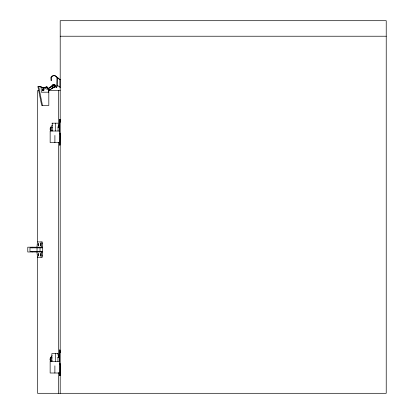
<?xml version="1.0" encoding="UTF-8"?>
<svg xmlns="http://www.w3.org/2000/svg" width="414" height="414" viewBox="0 0 414 414"><rect width="100%" height="100%" fill="white"/><g stroke="black" fill="none" stroke-linecap="round" stroke-linejoin="round"><path stroke-width="0.62" d="M59.456 131.005L59.476 119.501L59.554 121.581M59.45 361.391L59.466 349.892L59.487 352.107L59.564 351.403M59.6 133.934L59.6 133.106M59.59 364.325L59.59 363.497M60.216 133.106L60.097 145.107M60.206 363.497L60.18 375.586L60.082 375.26M59.554 121.24C59.445 122.363 59.523 119.201 59.487 120.101M59.569 120.112L59.564 119.843L59.569 144.305C59.492 146.256 59.466 141.593 59.544 143.793M59.481 374.173L59.492 375.451L59.575 374.887M59.476 350.492L59.487 350.213L59.487 352.076M59.585 144.393L59.512 143.539M59.575 374.437L59.575 374.779M59.45 351.16L59.554 350.228M59.585 350.663L59.471 375.586L59.549 373.485M59.544 144.305L59.481 145.2L59.471 142.618M60.113 119.858L60.201 119.501L60.216 121.907M41.302 251.981L41.302 252.209A18.754 2.815 90 0 1 41.084 257.244M42.58 251.981L42.575 252.209A18.754 2.815 90 0 1 42.357 257.244L37.467 257.244L36.944 251.981M59.549 143.353L59.564 143.192M60.082 349.99L60.206 352.298M59.564 144.9L59.544 144.543M59.487 350.213L59.559 350.503M59.549 373.449L59.502 374.173M36.944 247.194L37.467 241.931L42.357 241.931A18.754 2.815 90 0 1 42.575 246.967L42.58 247.194M50.72 358.353L50.839 357.939M42.43 89.802L42.978 89.082L43.92 89.6A0.787 0.776 -90 0 1 43.17 90.588L42.378 89.802M52.392 86.117L52.443 85.698A1.63 1.615 -90 0 1 54.425 84.544A1.63 1.615 -90 0 1 55.564 86.547A1.63 1.615 -90 0 1 53.582 87.696L53.194 87.535M42.088 255.541L42 255.883M43.843 89.408A0.787 0.776 -90 0 0 42.492 89.408L42.456 89.605A0.787 0.776 -90 0 0 43.17 90.588L43.806 90.174L43.755 89.429M52.221 125.209L51.02 126.731A1.992 0.321 -90 0 0 50.912 126.989L50.896 127.067A1.992 0.321 90 0 0 50.803 127.693M52.123 355.6L50.922 357.122A1.992 0.321 -90 0 0 50.813 357.38L50.793 357.458A1.992 0.321 90 0 0 50.705 358.084M47.46 88.653A1.34 1.325 -90 0 0 47.662 88.689L52.428 85.6M53.649 85.258L48.35 88.689A1.34 1.325 -90 0 1 47.149 87.421L46.999 86.976L47.056 87.421A1.34 1.325 90 0 0 48.257 88.689L53.649 85.258A0.906 0.895 -90 0 1 54.881 85.532A0.906 0.895 -90 0 1 54.612 86.78L49.24 90.262A2.349 2.324 90 0 1 48.702 90.516M48.552 90.262L50.203 89.253M51.238 88.58L52.847 87.478M48.604 90.516A2.349 2.324 90 0 0 49.142 90.262L54.612 86.78M57.111 77.335L56.889 85.258L57.21 85.403A2.458 2.458 0 0 1 56.48 87.421M48.614 90.542L48.769 89.284M42.808 87.944L46.404 86.976L46.559 87.421A1.34 1.325 -90 0 0 46.585 87.633M42.906 87.944L46.503 86.976M43.403 87.944L46.999 86.976M43.496 87.944L47.092 86.976M60.201 36.225L386.226 36.225M59.973 79.721L55.202 75.953A3.317 3.317 0 0 0 52.878 75.953L51.191 77.459L51.191 80.818L50.938 77.392A3.328 3.328 0 0 1 52.216 76.005L52.785 75.731A3.591 3.591 0 0 1 55.295 75.731L60.201 79.736M51.91 86.003L52.407 86.003M57.184 77.459L57.184 85.258L60.201 87.333M53.292 87.577L52.795 87.577L53.085 87.696A1.63 1.615 -90 0 0 54.648 87.276M47.662 88.689L47.76 88.689A1.34 1.325 -90 0 1 47.356 88.58M43.31 89.082L43.361 89.082A0.745 0.74 -90 0 1 43.661 90.33L43.687 90.33A0.745 0.74 -90 0 1 42.425 89.993A0.745 0.74 -90 0 1 43.33 89.082L43.191 89.057M38.812 90.562L37.539 90.562L37.539 241.931M48.355 90.562L60.242 90.562M48.79 92.193L41.265 92.193L41.136 86.966L43.532 87.892M59.456 122.213L60.216 122.213M51.973 123.186L58.126 123.186M57.789 127.005L59.383 127.005M52.345 127.548C49.385 125.608 49.25 132.423 52.366 130.457M59.6 131.005L50.151 131.005L50.151 142.618L59.585 142.618M42.601 247.841L29.974 247.841L29.974 251.334L42.601 251.334M59.45 352.599L60.206 352.599M58.027 353.577L51.874 353.577L51.874 361.391M57.779 357.391L59.285 357.391M52.247 357.939C49.261 355.983 49.168 362.819 52.267 360.848M59.59 361.391L50.141 361.391L50.141 373.009L59.575 373.009M50.953 130.451L50.844 130.172M39.144 86.438L43.108 87.97M56.48 87.426L56.263 87.245A2.194 2.194 0 0 0 56.899 85.253M42 243.261L42.093 243.613M50.917 131.041L50.896 130.974A2.205 0.357 -90 0 1 50.803 130.426M38.662 86.438L42.471 105.466M58.302 124.899L58.597 127.005M58.498 357.391L58.053 354.632A8.399 1.366 -90 0 0 57.634 353.577M59.497 373.454L59.554 373.738M59.487 375.42L59.481 375.156M59.481 351.983L59.497 350.917M41.302 247.194L41.302 246.967A18.754 2.815 90 0 0 41.084 241.931M59.487 121.442L59.595 120.277M59.502 373.718L59.559 374.184M59.507 120.298L59.481 121.017M59.476 144.548L59.476 144.046M59.466 374.939L59.461 373.009M60.201 393.3L60.201 20.7L386.226 20.7L386.226 393.3L37.539 393.3L37.539 256.809M59.973 79.736L59.973 87.333M58.534 90.562L58.534 127.434M58.534 142.312L58.534 357.722M58.534 372.6L58.534 393.3M58.048 127.005L58.048 131.005M57.95 357.391L57.95 361.391M55.512 123.186L55.512 131.005M55.414 353.577L55.414 361.391M54.896 135.45L54.896 142.618M54.886 365.841L54.886 373.009M52.231 123.186L52.231 131.005M50.705 360.242L50.705 360.817A2.205 0.357 -90 0 0 50.896 361.634M48.635 89.284L48.635 92.193M40.039 247.841L40.039 251.334M37.027 247.841L37.027 251.334M32.152 247.194L32.152 247.841M32.152 251.334L32.152 251.981M55.212 353.577A8.399 1.366 -90 0 1 55.3 353.716M55.31 123.186A8.399 1.366 -90 0 1 55.481 123.507M53.551 85.258A0.906 0.895 -90 0 1 54.788 85.532A0.906 0.895 -90 0 1 54.513 86.78M54.653 84.968A1.63 1.615 -90 0 0 51.952 85.698L51.895 86.117A1.63 1.615 -90 0 0 51.947 86.542M55.067 86.547A1.63 1.615 -90 0 1 54.902 86.94M38.109 244.224C38.398 249.518 38.766 240.451 38.109 244.224M38.109 254.274C38.398 259.562 38.766 250.501 38.109 254.274M40.479 244.213C40.774 249.632 41.152 240.353 40.479 244.213M40.484 254.274C40.774 259.562 41.141 250.501 40.484 254.274M50.772 128.697C51.036 133.282 51.362 125.509 50.772 128.697M50.674 359.088C50.943 363.647 51.264 355.823 50.674 359.088M53.804 86.029C54.13 87.23 54.757 85.232 53.804 86.029M39.93 86.438L37.871 86.438L41.679 105.466L48.821 105.466L48.821 89.284L47.268 89.284L39.93 86.438M42.601 247.194L27.774 247.194L27.774 251.981L42.601 251.981L42.601 247.194"/></g></svg>
